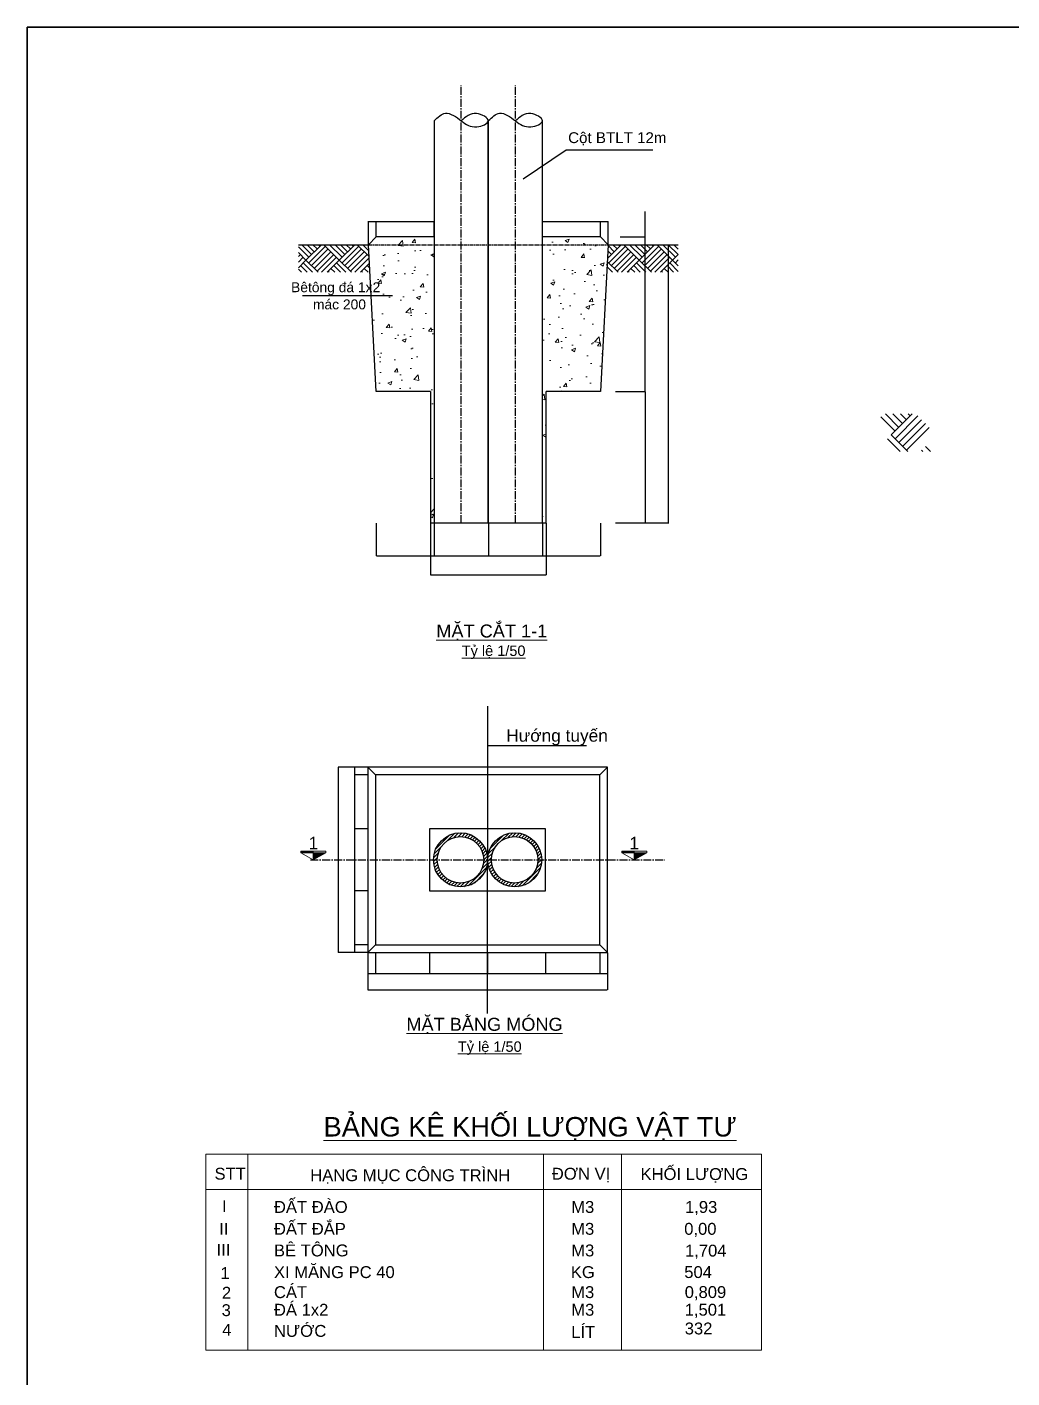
# Model space of a CAD drawing. Header units: millimetres. Extents: x 330554 to 656471, y 11007 to 130943.
# Drawn here: x 508158 to 513748, y 96318 to 103987 of the extents above; entities that cross this region are included whole.
import ezdxf
from ezdxf.enums import TextEntityAlignment as Align

# ---------------------------------------------------------------- set-up
doc = ezdxf.new("R2010")
doc.units = ezdxf.units.MM
doc.header["$LTSCALE"] = 6
doc.linetypes.add('CENTER2', pattern=[1.125, 0.75, -0.125, 0.125, -0.125])
for name, color, linetype, lineweight in [('Hatch', 250, 'Continuous', 13), ('Khung', 7, 'Continuous', 20), ('netlonkhungten', 32, 'Continuous', 35), ('Text', 7, 'Continuous', 13)]:
    doc.layers.add(name, color=color, linetype=linetype, lineweight=lineweight)
for name, color, linetype in [('Kich thuot', 8, 'Continuous'), ('Tim tru', 30, 'CENTER2'), ('Tru', 111, 'Continuous')]:
    doc.layers.add(name, color=color, linetype=linetype)
doc.styles.add('VN', font='VHELVEN.TTF')
doc.dimstyles.new('TL50', dxfattribs={"dimtxt": 1, "dimasz": 0.8, "dimexe": 1, "dimexo": 1, "dimgap": 0.5, "dimtad": 1, "dimdec": 0, "dimlfac": 50, "dimzin": 0, "dimdsep": 46, "dimtxsty": 'VN', "dimblk2": 'OBLIQUE', "dimcen": 1, "dimclrd": 256, "dimclre": 256, "dimadec": 0, "dimazin": 0, "dimtfac": 1, "dimtdec": 0, "dimtofl": 0, "dimtmove": 0, "dimatfit": 3, "dimfxl": 1, "dimtolj": 1, "dimtzin": 0, "dimarcsym": 0})

# ---------------------------------------------------------------- blocks, each defined once
blk = doc.blocks.new('_Oblique')
at = {"color": 0, "lineweight": -2}
blk.add_line((-0.5, -0.5), (0.5, 0.5), dxfattribs=at)
blk = doc.blocks.new('*D256')
at = {"layer": 'Defpoints', "color": 0, "transparency": 16777216}
for p in [(509925.5, 99785.9), (510091.6, 99785.9), (510091.6, 98732.9)]:
    blk.add_point(p, dxfattribs=at)
at = {"layer": 'Kich thuot', "lineweight": -2, "transparency": 16777216}
for p, q in [((510090.6, 99785.9), (509924.5, 99785.9)), ((509925.5, 98733.7), (509925.5, 99785.1)), ((510090.6, 98732.9), (509924.5, 98732.9))]:
    blk.add_line(p, q, dxfattribs=at)
at = {"layer": 'Kich thuot', "transparency": 16777216}
for points in [[(509925.4, 99785.1), (509925.6, 99785.1), (509925.5, 99785.9)], [(509925.4, 98733.7), (509925.6, 98733.7), (509925.5, 98732.9)]]:
    blk.add_solid(points, dxfattribs=at)
at = {"layer": 'Kich thuot', "color": 0, "transparency": 16777216, "insert": (509924.2, 99259.4), "char_height": 1.5, "attachment_point": 5, "rotation": 90, "style": 'VN'}
blk.add_mtext('\\A1;52650', dxfattribs=at)
blk = doc.blocks.new('*D257')
at = {"layer": 'Defpoints', "color": 0, "transparency": 16777216}
for p in [(510091.6, 98776.7), (510015.5, 98732.9), (510091.6, 98732.9)]:
    blk.add_point(p, dxfattribs=at)
at = {"layer": 'Kich thuot', "lineweight": -2, "transparency": 16777216}
for p, q in [((510090.6, 98776.7), (510014.5, 98776.7)), ((510015.5, 98775.9), (510015.5, 98733.7)), ((510090.6, 98732.9), (510014.5, 98732.9))]:
    blk.add_line(p, q, dxfattribs=at)
at = {"layer": 'Kich thuot', "transparency": 16777216}
for points in [[(510015.4, 98775.9), (510015.7, 98775.9), (510015.5, 98776.7)], [(510015.4, 98733.7), (510015.7, 98733.7), (510015.5, 98732.9)]]:
    blk.add_solid(points, dxfattribs=at)
at = {"layer": 'Kich thuot', "color": 0, "transparency": 16777216, "insert": (510014.3, 98754.8), "char_height": 1.5, "attachment_point": 5, "rotation": 90, "style": 'VN'}
blk.add_mtext('\\A1;2194', dxfattribs=at)
blk = doc.blocks.new('*D258')
at = {"layer": 'Defpoints', "color": 0, "transparency": 16777216}
for p in [(510091.6, 99083.9), (510015.5, 98776.7), (510091.6, 98776.7)]:
    blk.add_point(p, dxfattribs=at)
at = {"layer": 'Kich thuot', "lineweight": -2, "transparency": 16777216}
for p, q in [((510090.6, 99083.9), (510014.5, 99083.9)), ((510015.5, 99083.1), (510015.5, 98777.5)), ((510090.6, 98776.7), (510014.5, 98776.7))]:
    blk.add_line(p, q, dxfattribs=at)
at = {"layer": 'Kich thuot', "transparency": 16777216}
for points in [[(510015.4, 99083.1), (510015.7, 99083.1), (510015.5, 99083.9)], [(510015.4, 98777.5), (510015.7, 98777.5), (510015.5, 98776.7)]]:
    blk.add_solid(points, dxfattribs=at)
at = {"layer": 'Kich thuot', "color": 0, "transparency": 16777216, "insert": (510014.3, 98930.3), "char_height": 1.5, "attachment_point": 5, "rotation": 90, "style": 'VN'}
blk.add_mtext('\\A1;15356', dxfattribs=at)
blk = doc.blocks.new('*D259')
at = {"layer": 'Defpoints', "color": 0, "transparency": 16777216}
for p in [(510091.6, 99742), (510015.5, 99434.9), (510091.6, 99434.9)]:
    blk.add_point(p, dxfattribs=at)
at = {"layer": 'Kich thuot', "lineweight": -2, "transparency": 16777216}
for p, q in [((510090.6, 99742), (510014.5, 99742)), ((510015.5, 99741.2), (510015.5, 99435.7)), ((510090.6, 99434.9), (510014.5, 99434.9))]:
    blk.add_line(p, q, dxfattribs=at)
at = {"layer": 'Kich thuot', "transparency": 16777216}
for points in [[(510015.4, 99741.2), (510015.7, 99741.2), (510015.5, 99742)], [(510015.4, 99435.7), (510015.7, 99435.7), (510015.5, 99434.9)]]:
    blk.add_solid(points, dxfattribs=at)
at = {"layer": 'Kich thuot', "color": 0, "transparency": 16777216, "insert": (510014.3, 99588.4), "char_height": 1.5, "attachment_point": 5, "rotation": 90, "style": 'VN'}
blk.add_mtext('\\A1;15356', dxfattribs=at)
blk = doc.blocks.new('*D260')
at = {"layer": 'Defpoints', "color": 0, "transparency": 16777216}
for p in [(510091.6, 99785.9), (510015.5, 99742), (510091.6, 99742)]:
    blk.add_point(p, dxfattribs=at)
at = {"layer": 'Kich thuot', "lineweight": -2, "transparency": 16777216}
for p, q in [((510090.6, 99785.9), (510014.5, 99785.9)), ((510015.5, 99785.1), (510015.5, 99742.8)), ((510090.6, 99742), (510014.5, 99742))]:
    blk.add_line(p, q, dxfattribs=at)
at = {"layer": 'Kich thuot', "transparency": 16777216}
for points in [[(510015.4, 99785.1), (510015.7, 99785.1), (510015.5, 99785.9)], [(510015.4, 99742.8), (510015.7, 99742.8), (510015.5, 99742)]]:
    blk.add_solid(points, dxfattribs=at)
at = {"layer": 'Kich thuot', "color": 0, "transparency": 16777216, "insert": (510014.3, 99763.9), "char_height": 1.5, "attachment_point": 5, "rotation": 90, "style": 'VN'}
blk.add_mtext('\\A1;2194', dxfattribs=at)
blk = doc.blocks.new('*D261')
at = {"layer": 'Defpoints', "color": 0, "transparency": 16777216}
for p in [(510091.6, 98732.9), (511451.7, 98732.9), (511451.7, 98522.3)]:
    blk.add_point(p, dxfattribs=at)
at = {"layer": 'Kich thuot', "lineweight": -2, "transparency": 16777216}
for p, q in [((510091.6, 98731.9), (510091.6, 98521.3)), ((511451.7, 98731.9), (511451.7, 98521.3)), ((510092.4, 98522.3), (511450.9, 98522.3))]:
    blk.add_line(p, q, dxfattribs=at)
at = {"layer": 'Kich thuot', "transparency": 16777216}
for points in [[(510092.4, 98522.4), (510092.4, 98522.2), (510091.6, 98522.3)], [(511450.9, 98522.4), (511450.9, 98522.2), (511451.7, 98522.3)]]:
    blk.add_solid(points, dxfattribs=at)
at = {"layer": 'Kich thuot', "color": 0, "transparency": 16777216, "insert": (510700.9, 98523.6), "char_height": 1.5, "attachment_point": 5, "style": 'VN'}
blk.add_mtext('\\A1;68006', dxfattribs=at)
blk = doc.blocks.new('*D262')
at = {"layer": 'Defpoints', "color": 0, "transparency": 16777216}
for p in [(511407.9, 98732.9), (511451.7, 98732.9), (511451.7, 98614.2)]:
    blk.add_point(p, dxfattribs=at)
at = {"layer": 'Kich thuot', "lineweight": -2, "transparency": 16777216}
for p, q in [((511407.9, 98731.9), (511407.9, 98613.2)), ((511451.7, 98731.9), (511451.7, 98613.2)), ((511408.7, 98614.2), (511450.9, 98614.2))]:
    blk.add_line(p, q, dxfattribs=at)
at = {"layer": 'Kich thuot', "transparency": 16777216}
for points in [[(511408.7, 98614.4), (511408.7, 98614.1), (511407.9, 98614.2)], [(511450.9, 98614.4), (511450.9, 98614.1), (511451.7, 98614.2)]]:
    blk.add_solid(points, dxfattribs=at)
at = {"layer": 'Kich thuot', "color": 0, "transparency": 16777216, "insert": (511429.8, 98615.5), "char_height": 1.5, "attachment_point": 5, "style": 'VN'}
blk.add_mtext('\\A1;2194', dxfattribs=at)
blk = doc.blocks.new('*D263')
at = {"layer": 'Defpoints', "color": 0, "transparency": 16777216}
for p in [(511100.7, 98732.9), (511407.9, 98732.9), (511407.9, 98614.2)]:
    blk.add_point(p, dxfattribs=at)
at = {"layer": 'Kich thuot', "lineweight": -2, "transparency": 16777216}
for p, q in [((511100.7, 98731.9), (511100.7, 98613.2)), ((511407.9, 98731.9), (511407.9, 98613.2)), ((511101.5, 98614.2), (511407.1, 98614.2))]:
    blk.add_line(p, q, dxfattribs=at)
at = {"layer": 'Kich thuot', "transparency": 16777216}
for points in [[(511101.5, 98614.4), (511101.5, 98614.1), (511100.7, 98614.2)], [(511407.1, 98614.4), (511407.1, 98614.1), (511407.9, 98614.2)]]:
    blk.add_solid(points, dxfattribs=at)
at = {"layer": 'Kich thuot', "color": 0, "transparency": 16777216, "insert": (511254.3, 98615.5), "char_height": 1.5, "attachment_point": 5, "style": 'VN'}
blk.add_mtext('\\A1;15356', dxfattribs=at)
blk = doc.blocks.new('*D264')
at = {"layer": 'Defpoints', "color": 0, "transparency": 16777216}
for p in [(510771.7, 98732.9), (511100.7, 98732.9), (511100.7, 98614.2)]:
    blk.add_point(p, dxfattribs=at)
at = {"layer": 'Kich thuot', "lineweight": -2, "transparency": 16777216}
for p, q in [((510771.7, 98731.9), (510771.7, 98613.2)), ((511100.7, 98731.9), (511100.7, 98613.2)), ((510772.5, 98614.2), (511099.9, 98614.2))]:
    blk.add_line(p, q, dxfattribs=at)
at = {"layer": 'Kich thuot', "transparency": 16777216}
for points in [[(510772.5, 98614.4), (510772.5, 98614.1), (510771.7, 98614.2)], [(511099.9, 98614.4), (511099.9, 98614.1), (511100.7, 98614.2)]]:
    blk.add_solid(points, dxfattribs=at)
at = {"layer": 'Kich thuot', "color": 0, "transparency": 16777216, "insert": (510936.2, 98615.5), "char_height": 1.5, "attachment_point": 5, "style": 'VN'}
blk.add_mtext('\\A1;16453', dxfattribs=at)
blk = doc.blocks.new('*D265')
at = {"layer": 'Defpoints', "color": 0, "transparency": 16777216}
for p in [(510135.5, 98732.9), (510442.6, 98732.9), (510442.6, 98614.2)]:
    blk.add_point(p, dxfattribs=at)
at = {"layer": 'Kich thuot', "lineweight": -2, "transparency": 16777216}
for p, q in [((510135.5, 98731.9), (510135.5, 98613.2)), ((510442.6, 98731.9), (510442.6, 98613.2)), ((510136.3, 98614.2), (510441.8, 98614.2))]:
    blk.add_line(p, q, dxfattribs=at)
at = {"layer": 'Kich thuot', "transparency": 16777216}
for points in [[(510136.3, 98614.4), (510136.3, 98614.1), (510135.5, 98614.2)], [(510441.8, 98614.4), (510441.8, 98614.1), (510442.6, 98614.2)]]:
    blk.add_solid(points, dxfattribs=at)
at = {"layer": 'Kich thuot', "color": 0, "transparency": 16777216, "insert": (510289, 98615.5), "char_height": 1.5, "attachment_point": 5, "style": 'VN'}
blk.add_mtext('\\A1;15356', dxfattribs=at)
blk = doc.blocks.new('*D266')
at = {"layer": 'Defpoints', "color": 0, "transparency": 16777216}
for p in [(510091.6, 98732.9), (510135.5, 98732.9), (510135.5, 98614.2)]:
    blk.add_point(p, dxfattribs=at)
at = {"layer": 'Kich thuot', "lineweight": -2, "transparency": 16777216}
for p, q in [((510091.6, 98731.9), (510091.6, 98613.2)), ((510135.5, 98731.9), (510135.5, 98613.2)), ((510092.4, 98614.2), (510134.7, 98614.2))]:
    blk.add_line(p, q, dxfattribs=at)
at = {"layer": 'Kich thuot', "transparency": 16777216}
for points in [[(510092.4, 98614.4), (510092.4, 98614.1), (510091.6, 98614.2)], [(510134.7, 98614.4), (510134.7, 98614.1), (510135.5, 98614.2)]]:
    blk.add_solid(points, dxfattribs=at)
at = {"layer": 'Kich thuot', "color": 0, "transparency": 16777216, "insert": (510113.5, 98615.5), "char_height": 1.5, "attachment_point": 5, "style": 'VN'}
blk.add_mtext('\\A1;2194', dxfattribs=at)
blk = doc.blocks.new('*D267')
at = {"layer": 'Defpoints', "color": 0, "transparency": 16777216}
for p in [(511456, 102882.6), (511412.2, 102794.8), (511456, 102751)]:
    blk.add_point(p, dxfattribs=at)
at = {"layer": 'Kich thuot', "lineweight": -2, "transparency": 16777216}
for p, q in [((511412.2, 102795.8), (511412.2, 102883.6)), ((511413, 102882.6), (511455.2, 102882.6)), ((511456, 102752), (511456, 102883.6))]:
    blk.add_line(p, q, dxfattribs=at)
at = {"layer": 'Kich thuot', "transparency": 16777216}
for points in [[(511413, 102882.7), (511413, 102882.4), (511412.2, 102882.6)], [(511455.2, 102882.7), (511455.2, 102882.4), (511456, 102882.6)]]:
    blk.add_solid(points, dxfattribs=at)
at = {"layer": 'Kich thuot', "color": 0, "transparency": 16777216, "insert": (511434.1, 102883.8), "char_height": 1.5, "attachment_point": 5, "style": 'VN'}
blk.add_mtext('\\A1;2194', dxfattribs=at)
blk = doc.blocks.new('*D268')
at = {"layer": 'Defpoints', "color": 0, "transparency": 16777216}
for p in [(511412.2, 102882.5), (511083.1, 102794.8), (511412.2, 102794.8)]:
    blk.add_point(p, dxfattribs=at)
at = {"layer": 'Kich thuot', "lineweight": -2, "transparency": 16777216}
for p, q in [((511083.1, 102795.8), (511083.1, 102883.5)), ((511083.9, 102882.5), (511411.4, 102882.5)), ((511412.2, 102795.8), (511412.2, 102883.5))]:
    blk.add_line(p, q, dxfattribs=at)
at = {"layer": 'Kich thuot', "transparency": 16777216}
for points in [[(511083.9, 102882.7), (511083.9, 102882.4), (511083.1, 102882.5)], [(511411.4, 102882.7), (511411.4, 102882.4), (511412.2, 102882.5)]]:
    blk.add_solid(points, dxfattribs=at)
at = {"layer": 'Kich thuot', "color": 0, "transparency": 16777216, "insert": (511247.6, 102883.8), "char_height": 1.5, "attachment_point": 5, "style": 'VN'}
blk.add_mtext('\\A1;16453', dxfattribs=at)
blk = doc.blocks.new('*D269')
at = {"layer": 'Defpoints', "color": 0, "transparency": 16777216}
for p in [(510468.8, 102883), (510139.8, 102794.8), (510468.8, 102794.8)]:
    blk.add_point(p, dxfattribs=at)
at = {"layer": 'Kich thuot', "lineweight": -2, "transparency": 16777216}
for p, q in [((510139.8, 102795.8), (510139.8, 102884)), ((510140.6, 102883), (510468, 102883)), ((510468.8, 102795.8), (510468.8, 102884))]:
    blk.add_line(p, q, dxfattribs=at)
at = {"layer": 'Kich thuot', "transparency": 16777216}
for points in [[(510140.6, 102883.1), (510140.6, 102882.9), (510139.8, 102883)], [(510468, 102883.1), (510468, 102882.9), (510468.8, 102883)]]:
    blk.add_solid(points, dxfattribs=at)
at = {"layer": 'Kich thuot', "color": 0, "transparency": 16777216, "insert": (510304.3, 102884.3), "char_height": 1.5, "attachment_point": 5, "style": 'VN'}
blk.add_mtext('\\A1;16453', dxfattribs=at)
blk = doc.blocks.new('*D270')
at = {"layer": 'Defpoints', "color": 0, "transparency": 16777216}
for p in [(510139.8, 102883), (510139.8, 102794.8), (510095.9, 102751)]:
    blk.add_point(p, dxfattribs=at)
at = {"layer": 'Kich thuot', "lineweight": -2, "transparency": 16777216}
for p, q in [((510095.9, 102752), (510095.9, 102884)), ((510096.7, 102883), (510139, 102883)), ((510139.8, 102795.8), (510139.8, 102884))]:
    blk.add_line(p, q, dxfattribs=at)
at = {"layer": 'Kich thuot', "transparency": 16777216}
for points in [[(510096.7, 102883.1), (510096.7, 102882.9), (510095.9, 102883)], [(510139, 102883.1), (510139, 102882.9), (510139.8, 102883)]]:
    blk.add_solid(points, dxfattribs=at)
at = {"layer": 'Kich thuot', "color": 0, "transparency": 16777216, "insert": (510117.8, 102884.3), "char_height": 1.5, "attachment_point": 5, "style": 'VN'}
blk.add_mtext('\\A1;2194', dxfattribs=at)
blk = doc.blocks.new('*D271')
at = {"layer": 'Defpoints', "color": 0, "transparency": 16777216}
for p in [(510446.9, 101171.5), (511105, 101171.5), (511105, 100878)]:
    blk.add_point(p, dxfattribs=at)
at = {"layer": 'Kich thuot', "lineweight": -2, "transparency": 16777216}
for p, q in [((510446.9, 101170.5), (510446.9, 100877)), ((511105, 101170.5), (511105, 100877)), ((510447.7, 100878), (511104.2, 100878))]:
    blk.add_line(p, q, dxfattribs=at)
at = {"layer": 'Kich thuot', "transparency": 16777216}
for points in [[(510447.7, 100878.1), (510447.7, 100877.9), (510446.9, 100878)], [(511104.2, 100878.1), (511104.2, 100877.9), (511105, 100878)]]:
    blk.add_solid(points, dxfattribs=at)
at = {"layer": 'Kich thuot', "color": 0, "transparency": 16777216, "insert": (510776, 100879.3), "char_height": 1.5, "attachment_point": 5, "style": 'VN'}
blk.add_mtext('\\A1;32906', dxfattribs=at)
blk = doc.blocks.new('*D272')
at = {"layer": 'Defpoints', "color": 0, "transparency": 16777216}
for p in [(511497.6, 102751), (511799.4, 102751), (511496.3, 101171.5)]:
    blk.add_point(p, dxfattribs=at)
at = {"layer": 'Kich thuot', "lineweight": -2, "transparency": 16777216}
for p, q in [((511498.6, 102751), (511800.4, 102751)), ((511799.4, 101172.3), (511799.4, 102750.2)), ((511497.3, 101171.5), (511800.4, 101171.5))]:
    blk.add_line(p, q, dxfattribs=at)
at = {"layer": 'Kich thuot', "transparency": 16777216}
for points in [[(511799.3, 102750.2), (511799.5, 102750.2), (511799.4, 102751)], [(511799.3, 101172.3), (511799.5, 101172.3), (511799.4, 101171.5)]]:
    blk.add_solid(points, dxfattribs=at)
at = {"layer": 'Kich thuot', "color": 0, "transparency": 16777216, "insert": (511798.1, 101961.2), "char_height": 1.5, "attachment_point": 5, "rotation": 90, "style": 'VN'}
blk.add_mtext('\\A1;78975', dxfattribs=at)
blk = doc.blocks.new('*D273')
at = {"layer": 'Defpoints', "color": 0, "transparency": 16777216}
for p in [(511496.3, 101917.3), (511496.3, 101171.5), (511666.4, 101171.5)]:
    blk.add_point(p, dxfattribs=at)
at = {"layer": 'Kich thuot', "lineweight": -2, "transparency": 16777216}
for p, q in [((511497.3, 101917.3), (511667.4, 101917.3)), ((511666.4, 101916.5), (511666.4, 101172.3)), ((511497.3, 101171.5), (511667.4, 101171.5))]:
    blk.add_line(p, q, dxfattribs=at)
at = {"layer": 'Kich thuot', "transparency": 16777216}
for points in [[(511666.3, 101916.5), (511666.6, 101916.5), (511666.4, 101917.3)], [(511666.3, 101172.3), (511666.6, 101172.3), (511666.4, 101171.5)]]:
    blk.add_solid(points, dxfattribs=at)
at = {"layer": 'Kich thuot', "color": 0, "transparency": 16777216, "insert": (511665.2, 101544.4), "char_height": 1.5, "attachment_point": 5, "rotation": 90, "style": 'VN'}
blk.add_mtext('\\A1;37294', dxfattribs=at)
blk = doc.blocks.new('*D274')
at = {"layer": 'Defpoints', "color": 0, "transparency": 16777216}
for p in [(511105, 101171.5), (511412.2, 101172.2), (511412.2, 100985)]:
    blk.add_point(p, dxfattribs=at)
at = {"layer": 'Kich thuot', "lineweight": -2, "transparency": 16777216}
for p, q in [((511105, 101170.5), (511105, 100984)), ((511412.2, 101171.2), (511412.2, 100984)), ((511105.8, 100985), (511411.4, 100985))]:
    blk.add_line(p, q, dxfattribs=at)
at = {"layer": 'Kich thuot', "transparency": 16777216}
for points in [[(511105.8, 100985.1), (511105.8, 100984.8), (511105, 100985)], [(511411.4, 100985.1), (511411.4, 100984.8), (511412.2, 100985)]]:
    blk.add_solid(points, dxfattribs=at)
at = {"layer": 'Kich thuot', "color": 0, "transparency": 16777216, "insert": (511258.6, 100986.2), "char_height": 1.5, "attachment_point": 5, "style": 'VN'}
blk.add_mtext('\\A1;15356', dxfattribs=at)
blk = doc.blocks.new('*D275')
at = {"layer": 'Defpoints', "color": 0, "transparency": 16777216}
for p in [(510139.8, 101171.6), (510446.9, 101171.5), (510446.9, 100985)]:
    blk.add_point(p, dxfattribs=at)
at = {"layer": 'Kich thuot', "lineweight": -2, "transparency": 16777216}
for p, q in [((510139.8, 101170.6), (510139.8, 100984)), ((510446.9, 101170.5), (510446.9, 100984)), ((510140.6, 100985), (510446.1, 100985))]:
    blk.add_line(p, q, dxfattribs=at)
at = {"layer": 'Kich thuot', "transparency": 16777216}
for points in [[(510140.6, 100985.1), (510140.6, 100984.8), (510139.8, 100985)], [(510446.1, 100985.1), (510446.1, 100984.8), (510446.9, 100985)]]:
    blk.add_solid(points, dxfattribs=at)
at = {"layer": 'Kich thuot', "color": 0, "transparency": 16777216, "insert": (510293.3, 100986.2), "char_height": 1.5, "attachment_point": 5, "style": 'VN'}
blk.add_mtext('\\A1;15356', dxfattribs=at)
blk = doc.blocks.new('*D276')
at = {"layer": 'Defpoints', "color": 0, "transparency": 16777216}
for p in [(511083.1, 101171.5), (511105, 101171.5), (511105, 100985)]:
    blk.add_point(p, dxfattribs=at)
at = {"layer": 'Kich thuot', "lineweight": -2, "transparency": 16777216}
for p, q in [((511083.1, 101170.5), (511083.1, 100984)), ((511105, 101170.5), (511105, 100984)), ((511083.9, 100985), (511104.2, 100985))]:
    blk.add_line(p, q, dxfattribs=at)
at = {"layer": 'Kich thuot', "transparency": 16777216}
for points in [[(511083.9, 100985.1), (511083.9, 100984.8), (511083.1, 100985)], [(511104.2, 100985.1), (511104.2, 100984.8), (511105, 100985)]]:
    blk.add_solid(points, dxfattribs=at)
at = {"layer": 'Kich thuot', "color": 0, "transparency": 16777216, "insert": (511094.1, 100986.2), "char_height": 1.5, "attachment_point": 5, "style": 'VN'}
blk.add_mtext('\\A1;1097', dxfattribs=at)
blk = doc.blocks.new('*D277')
at = {"layer": 'Defpoints', "color": 0, "transparency": 16777216}
for p in [(510468.8, 101171.5), (510776, 101171.5), (510776, 100985)]:
    blk.add_point(p, dxfattribs=at)
at = {"layer": 'Kich thuot', "lineweight": -2, "transparency": 16777216}
for p, q in [((510468.8, 101170.5), (510468.8, 100984)), ((510776, 101170.5), (510776, 100984)), ((510469.6, 100985), (510775.2, 100985))]:
    blk.add_line(p, q, dxfattribs=at)
at = {"layer": 'Kich thuot', "transparency": 16777216}
for points in [[(510469.6, 100985.1), (510469.6, 100984.8), (510468.8, 100985)], [(510775.2, 100985.1), (510775.2, 100984.8), (510776, 100985)]]:
    blk.add_solid(points, dxfattribs=at)
at = {"layer": 'Kich thuot', "color": 0, "transparency": 16777216, "insert": (510622.4, 100986.2), "char_height": 1.5, "attachment_point": 5, "style": 'VN'}
blk.add_mtext('\\A1;15356', dxfattribs=at)
blk = doc.blocks.new('*D278')
at = {"layer": 'Defpoints', "color": 0, "transparency": 16777216}
for p in [(510446.9, 101171.5), (510468.8, 101171.5), (510468.8, 100985)]:
    blk.add_point(p, dxfattribs=at)
at = {"layer": 'Kich thuot', "lineweight": -2, "transparency": 16777216}
for p, q in [((510446.9, 101170.5), (510446.9, 100984)), ((510468.8, 101170.5), (510468.8, 100984)), ((510447.7, 100985), (510468, 100985))]:
    blk.add_line(p, q, dxfattribs=at)
at = {"layer": 'Kich thuot', "transparency": 16777216}
for points in [[(510447.7, 100985.1), (510447.7, 100984.8), (510446.9, 100985)], [(510468, 100985.1), (510468, 100984.8), (510468.8, 100985)]]:
    blk.add_solid(points, dxfattribs=at)
at = {"layer": 'Kich thuot', "color": 0, "transparency": 16777216, "insert": (510457.9, 100986.2), "char_height": 1.5, "attachment_point": 5, "style": 'VN'}
blk.add_mtext('\\A1;1097', dxfattribs=at)
blk = doc.blocks.new('*D251')
at = {"layer": 'Defpoints', "color": 0, "transparency": 16777216}
for p in [(511523.8, 102794.8), (511666.4, 102794.8), (511524.4, 102751)]:
    blk.add_point(p, dxfattribs=at)
at = {"layer": 'Kich thuot', "lineweight": -2, "transparency": 16777216}
for p, q in [((511666.4, 102794.8), (511666.4, 102939.6)), ((511524.8, 102794.8), (511667.4, 102794.8)), ((511666.4, 102751.8), (511666.4, 102794)), ((511525.4, 102751), (511667.4, 102751))]:
    blk.add_line(p, q, dxfattribs=at)
at = {"layer": 'Kich thuot', "transparency": 16777216}
for points in [[(511666.3, 102794), (511666.6, 102794), (511666.4, 102794.8)], [(511666.3, 102751.8), (511666.6, 102751.8), (511666.4, 102751)]]:
    blk.add_solid(points, dxfattribs=at)
at = {"layer": 'Kich thuot', "color": 0, "transparency": 16777216, "insert": (511665.2, 102936.7), "char_height": 1.5, "attachment_point": 5, "rotation": 90, "style": 'VN'}
blk.add_mtext('\\A1;2194', dxfattribs=at)
blk = doc.blocks.new('*D252')
at = {"layer": 'Defpoints', "color": 0, "transparency": 16777216}
for p in [(511523.4, 102751), (511666.4, 102751), (511496.3, 101917.3)]:
    blk.add_point(p, dxfattribs=at)
at = {"layer": 'Kich thuot', "lineweight": -2, "transparency": 16777216}
for p, q in [((511524.4, 102751), (511667.4, 102751)), ((511666.4, 101918.1), (511666.4, 102750.2)), ((511497.3, 101917.3), (511667.4, 101917.3))]:
    blk.add_line(p, q, dxfattribs=at)
at = {"layer": 'Kich thuot', "transparency": 16777216}
for points in [[(511666.3, 102750.2), (511666.6, 102750.2), (511666.4, 102751)], [(511666.3, 101918.1), (511666.6, 101918.1), (511666.4, 101917.3)]]:
    blk.add_solid(points, dxfattribs=at)
at = {"layer": 'Kich thuot', "color": 0, "transparency": 16777216, "insert": (511665.2, 102334.1), "char_height": 1.5, "attachment_point": 5, "rotation": 90, "style": 'VN'}
blk.add_mtext('\\A1;41681', dxfattribs=at)
blk = doc.blocks.new('*D253')
at = {"layer": 'Defpoints', "color": 0, "transparency": 16777216}
for p in [(510776, 101171.5), (511083.1, 101171.5), (511083.1, 100985)]:
    blk.add_point(p, dxfattribs=at)
at = {"layer": 'Kich thuot', "lineweight": -2, "transparency": 16777216}
for p, q in [((510776, 101170.5), (510776, 100984)), ((511083.1, 101170.5), (511083.1, 100984)), ((510776.8, 100985), (511082.3, 100985))]:
    blk.add_line(p, q, dxfattribs=at)
at = {"layer": 'Kich thuot', "transparency": 16777216}
for points in [[(510776.8, 100985.1), (510776.8, 100984.8), (510776, 100985)], [(511082.3, 100985.1), (511082.3, 100984.8), (511083.1, 100985)]]:
    blk.add_solid(points, dxfattribs=at)
at = {"layer": 'Kich thuot', "color": 0, "transparency": 16777216, "insert": (510929.5, 100986.2), "char_height": 1.5, "attachment_point": 5, "style": 'VN'}
blk.add_mtext('\\A1;15356', dxfattribs=at)
blk = doc.blocks.new('*D254')
at = {"layer": 'Defpoints', "color": 0, "transparency": 16777216}
for p in [(510442.6, 98732.9), (510771.7, 98732.9), (510771.7, 98614.2)]:
    blk.add_point(p, dxfattribs=at)
at = {"layer": 'Kich thuot', "lineweight": -2, "transparency": 16777216}
for p, q in [((510442.6, 98731.9), (510442.6, 98613.2)), ((510771.7, 98731.9), (510771.7, 98613.2)), ((510443.4, 98614.2), (510770.9, 98614.2))]:
    blk.add_line(p, q, dxfattribs=at)
at = {"layer": 'Kich thuot', "transparency": 16777216}
for points in [[(510443.4, 98614.4), (510443.4, 98614.1), (510442.6, 98614.2)], [(510770.9, 98614.4), (510770.9, 98614.1), (510771.7, 98614.2)]]:
    blk.add_solid(points, dxfattribs=at)
at = {"layer": 'Kich thuot', "color": 0, "transparency": 16777216, "insert": (510607.1, 98615.5), "char_height": 1.5, "attachment_point": 5, "style": 'VN'}
blk.add_mtext('\\A1;16453', dxfattribs=at)
blk = doc.blocks.new('*D255')
at = {"layer": 'Defpoints', "color": 0, "transparency": 16777216}
for p in [(510091.6, 99434.9), (510015.5, 99083.9), (510091.6, 99083.9)]:
    blk.add_point(p, dxfattribs=at)
at = {"layer": 'Kich thuot', "lineweight": -2, "transparency": 16777216}
for p, q in [((510090.6, 99434.9), (510014.5, 99434.9)), ((510015.5, 99434.1), (510015.5, 99084.7)), ((510090.6, 99083.9), (510014.5, 99083.9))]:
    blk.add_line(p, q, dxfattribs=at)
at = {"layer": 'Kich thuot', "transparency": 16777216}
for points in [[(510015.4, 99434.1), (510015.7, 99434.1), (510015.5, 99434.9)], [(510015.4, 99084.7), (510015.7, 99084.7), (510015.5, 99083.9)]]:
    blk.add_solid(points, dxfattribs=at)
at = {"layer": 'Kich thuot', "color": 0, "transparency": 16777216, "insert": (510014.3, 99259.4), "char_height": 1.5, "attachment_point": 5, "rotation": 90, "style": 'VN'}
blk.add_mtext('\\A1;17550', dxfattribs=at)

msp = doc.modelspace()

# ---------------------------------------------------------------- hatches: boundary and pattern name
at = {"layer": 'Hatch'}
h = msp.add_hatch(dxfattribs=at)
h.set_pattern_fill('AR-CONC', color=256, scale=1.31625, style=0)
h.set_pattern_definition([(50, (482696.3, 101717.95), (239.8006, -20.9798), [25.0746, -275.8202]), (355, (482696.3, 101717.95), (-46.3884, 251.4783), [20.0597, -220.6562]), (100.451, (482716.28, 101716.2), (193.413, 230.4973), [21.31, -234.411]), (46.1842, (482696.3, 101784.82), (356.8078, -55.3382), [37.612, -413.7303]), (96.6356, (482726.03, 101780.2), (312.4833, 325.674), [31.965, -351.6164]), (351.184, (482696.3, 101784.8), (312.484, 325.6733), [30.0895, -330.984]), (21, (482729.73, 101768.1), (199.5631, -134.607), [25.0746, -275.8202]), (326, (482729.73, 101768.1), (81.347, 242.4374), [20.0596, -220.6561]), (71.4514, (482746.36, 101756.88), (280.9095, 107.831), [21.31, -234.411]), (37.5, (482696.3, 101717.95), (4.06537, 111.29557), [0, -217.9815, 0, -223.9994, 0, -221.492]), (7.5, (482696.3, 101717.95), (87.9514, 131.8627), [0, -127.7131, 0, -212.9666, 0, -84.4177]), (327.5, (482621.74, 101717.95), (178.47112, -7.54046), [0, -83.5819, 0, -260.77545, 0, -346.02896]), (317.5, (482588.31, 101717.95), (194.975, 33.4676), [0, -108.6564, 0, -173.1816, 0, -245.7307])])
h.paths.add_polyline_path([(511083.096, 101171.461), (511105.034, 101171.461), (511105.034, 101917.336), (511412.159, 101917.336), (511456.034, 102750.961), (511083.096, 102750.961)])
h.paths.add_polyline_path([(511258.79, 102735.488, -1), (511275.516, 102735.488, -1)], flags=16)
h.paths.add_polyline_path([(511171.04, 102735.488, -1), (511187.766, 102735.488, -1)], flags=16)
h.paths.add_polyline_path([(511346.54, 102735.488, -1), (511363.266, 102735.488, -1)], flags=16)
h.paths.add_polyline_path([(511083.29, 102735.488, -1), (511100.016, 102735.488, -1)], flags=16)
h.paths.add_polyline_path([(511434.29, 102735.488, -1), (511451.016, 102735.488, -1)], flags=16)
h.paths.add_polyline_path([(511209.534, 101932.519, -1), (511192.808, 101932.519, -1)], flags=16)
h.paths.add_polyline_path([(511297.284, 101932.519, -1), (511280.558, 101932.519, -1)], flags=16)
h.paths.add_polyline_path([(511121.784, 101932.519, -1), (511105.058, 101932.519, -1)], flags=16)
h.paths.add_polyline_path([(511385.034, 101932.519, -1), (511368.308, 101932.519, -1)], flags=16)
h.paths.add_polyline_path([(510139.784, 101917.336), (510446.909, 101917.336), (510446.909, 101171.461), (510468.846, 101171.461), (510468.846, 102750.961), (510095.909, 102750.961)])
h.paths.add_polyline_path([(510271.384, 101932.519, -1), (510254.658, 101932.519, -1)], flags=16)
h.paths.add_polyline_path([(510359.134, 101932.519, -1), (510342.408, 101932.519, -1)], flags=16)
h.paths.add_polyline_path([(510183.634, 101932.519, -1), (510166.908, 101932.519, -1)], flags=16)
h.paths.add_polyline_path([(510276.427, 102735.488, -1), (510293.153, 102735.488, -1)], flags=16)
h.paths.add_polyline_path([(510446.884, 101932.519, -1), (510430.158, 101932.519, -1)], flags=16)
h.paths.add_polyline_path([(510364.177, 102735.488, -1), (510380.903, 102735.488, -1)], flags=16)
h.paths.add_polyline_path([(510188.677, 102735.488, -1), (510205.403, 102735.488, -1)], flags=16)
h.paths.add_polyline_path([(510451.927, 102735.488, -1), (510468.653, 102735.488, -1)], flags=16)
h.paths.add_polyline_path([(510100.927, 102735.488, -1), (510117.653, 102735.488, -1)], flags=16)
h.paths.add_polyline_path([(510468.846, 102750.961), (510468.846, 102794.836), (510139.784, 102794.836), (510095.909, 102750.961)])
h.paths.add_polyline_path([(511456.034, 102750.961), (511412.159, 102794.836), (511083.096, 102794.836), (511083.096, 102750.961)])
h = msp.add_hatch(dxfattribs=at)
h.set_pattern_fill('AR-PARQ1', color=256, scale=0.43875, angle=45, style=0)
h.set_pattern_definition([(135, (482696.3, 101717.95), (-189.1242, 2e-14), [133.731, -133.731]), (135, (482712.06, 101733.71), (-189.1242, 2e-14), [133.731, -133.731]), (135, (482727.82, 101749.47), (-189.1242, 2e-14), [133.731, -133.731]), (135, (482743.58, 101765.23), (-189.1242, 2e-14), [133.731, -133.731]), (135, (482759.34, 101781), (-189.1242, 2e-14), [133.731, -133.731]), (135, (482775.1, 101796.75), (-189.1242, 2e-14), [133.731, -133.731]), (135, (482790.86, 101812.51), (-189.1242, 2e-14), [133.731, -133.731]), (45, (482601.74, 101812.51), (189.1242, -2e-14), [133.731, -133.731]), (45, (482585.97, 101828.28), (189.1242, -2e-14), [133.731, -133.731]), (45, (482570.21, 101844.04), (189.1242, -2e-14), [133.731, -133.731]), (45, (482554.45, 101859.8), (189.1242, -2e-14), [133.731, -133.731]), (45, (482538.7, 101875.56), (189.1242, -2e-14), [133.731, -133.731]), (45, (482522.93, 101891.32), (189.1242, -2e-14), [133.731, -133.731]), (45, (482507.17, 101907.08), (189.1242, -2e-14), [133.731, -133.731])])
h.paths.add_polyline_path([(510104.123, 102594.892), (510095.909, 102750.961), (509697.738, 102750.961), (509697.738, 102594.892)])
h.paths.add_polyline_path([(511854.204, 102594.892), (511854.204, 102750.961), (511456.034, 102750.961), (511447.82, 102594.892)])
h = msp.add_hatch(dxfattribs=at)
h.set_pattern_fill('ANSI31', color=256, scale=4.3875, style=0)
h.set_pattern_definition([(45, (488176.329, 92525.03), (-9.8502184, 9.8502184), [])])
h.paths.add_polyline_path([(510771.668, 99259.353, 1), (510464.543, 99259.353, 1)])
h.paths.add_polyline_path([(510486.481, 99259.353, -1), (510749.731, 99259.353, -1)], flags=16)
h = msp.add_hatch(dxfattribs=at)
h.set_pattern_fill('ANSI31', color=256, scale=4.3875, style=0)
h.set_pattern_definition([(45, (488483.454, 92525.03), (-9.8502184, 9.8502184), [])])
h.paths.add_polyline_path([(511078.793, 99259.353, 1), (510771.668, 99259.353, 1)])
h.paths.add_polyline_path([(510793.606, 99259.353, -1), (511056.856, 99259.353, -1)], flags=16)
for points in [[(509782.717, 99298.931), (509782.717, 99308.123), (509711.654, 99308.123), (509711.654, 99298.931)], [(511603.807, 99298.931), (511603.807, 99308.123), (511532.744, 99308.123), (511532.744, 99298.931)], [(509853.78, 99298.931), (509782.717, 99298.931), (509782.717, 99259.353)], [(511674.87, 99298.931), (511603.807, 99298.931), (511603.807, 99259.353)]]:
    msp.add_hatch(color=256, dxfattribs=at).paths.add_polyline_path(points)

# ---------------------------------------------------------------- linework, layer by layer
for p, q in [((509697.738, 102750.961), (510095.909, 102750.961)), ((511456.034, 102750.961), (511854.204, 102750.961)), ((510135.481, 99741.978), (510091.606, 99785.853)), ((511407.856, 99741.978), (511451.731, 99785.853)), ((510091.606, 98732.853), (510135.481, 98776.728)), ((511451.731, 98732.853), (511407.856, 98776.728))]:
    msp.add_line(p, q)
for points in [[(510468.846, 102794.836), (510139.784, 102794.836), (510095.909, 102750.961)], [(511456.034, 102750.961), (511412.159, 102794.836), (511083.096, 102794.836)], [(510446.909, 101917.336), (510139.784, 101917.336), (510095.909, 102750.961)], [(511456.034, 102750.961), (511412.159, 101917.336), (511105.034, 101917.336)], [(510446.909, 101917.336), (510446.909, 101171.461), (511105.034, 101171.461), (511105.034, 101917.336)]]:
    msp.add_lwpolyline(points)
for points in [[(510091.606, 98732.853), (511451.731, 98732.853), (511451.731, 99785.853), (510091.606, 99785.853)], [(510135.481, 98776.728), (511407.856, 98776.728), (511407.856, 99741.978), (510135.481, 99741.978)]]:
    msp.add_lwpolyline(points, close=True)
at = {"ltscale": 0.2}
msp.add_lwpolyline([(510442.606, 99083.853), (511100.731, 99083.853), (511100.731, 99434.853), (510442.606, 99434.853)], close=True, dxfattribs=at)
at = {"layer": 'Hatch'}
for p, q in [((513084.084, 101692.662), (513003.292, 101773.453)), ((513105.636, 101714.214), (513029.238, 101790.612)), ((513062.531, 101671.109), (513182.034, 101790.612)), ((513127.189, 101735.767), (513072.343, 101790.612)), ((513084.084, 101649.556), (513213.399, 101778.872)), ((513148.741, 101757.319), (513115.449, 101790.612)), ((513170.294, 101778.872), (513158.554, 101790.612)), ((513105.636, 101628.004), (513234.952, 101757.319)), ((513127.189, 101606.451), (513256.504, 101735.767)), ((513148.741, 101584.899), (513278.057, 101714.214)), ((513113.35, 101577.185), (513040.978, 101649.556)), ((513156.455, 101577.185), (513062.531, 101671.109)), ((513242.666, 101577.185), (513234.952, 101584.899)), ((513285.771, 101577.185), (513256.504, 101606.451))]:
    msp.add_line(p, q, dxfattribs=at)
at = {"layer": 'Khung'}
for p, q in [((509172.697, 96475.792), (509172.697, 97588.661)), ((509172.697, 97588.661), (512325.685, 97588.661)), ((509410.27, 97588.661), (509410.27, 96475.792)), ((511088.814, 97588.661), (511088.814, 96475.792)), ((511531.526, 97588.661), (511531.526, 96475.792)), ((512325.685, 97588.661), (512325.685, 96475.792)), ((509172.697, 97388.462), (512325.685, 97388.462)), ((512325.685, 96475.792), (509172.697, 96475.792))]:
    msp.add_line(p, q, dxfattribs=at)
at = {"layer": 'netlonkhungten'}
msp.add_lwpolyline([(508157.931, 103986.677), (528770.463, 103986.677), (528770.463, 89055.161), (508157.931, 89055.161)], close=True, dxfattribs=at)
at = {"layer": 'Text'}
for p, q in [((509782.717, 99259.353), (509782.717, 99308.123)), ((511603.807, 99259.353), (511603.807, 99308.123))]:
    msp.add_line(p, q, dxfattribs=at)
for points in [[(509711.654, 99298.931), (509853.78, 99298.931), (509853.78, 99308.123), (509711.654, 99308.123)], [(511532.744, 99298.931), (511674.87, 99298.931), (511674.87, 99308.123), (511532.744, 99308.123)], [(509711.654, 99298.931), (509853.78, 99298.931), (509782.717, 99259.353), (509782.717, 99259.353)], [(511532.744, 99298.931), (511674.87, 99298.931), (511603.807, 99259.353), (511603.807, 99259.353)]]:
    msp.add_lwpolyline(points, close=True, dxfattribs=at)
at = {"layer": 'Tim tru', "ltscale": 10}
for p, q in [((510622.409, 101171.461), (510622.409, 103656.661)), ((510929.534, 101171.461), (510929.534, 103656.661)), ((509766.05, 99259.353), (511777.287, 99259.353))]:
    msp.add_line(p, q, dxfattribs=at)
at = {"layer": 'Tim tru', "ltscale": 5}
msp.add_line((510095.909, 102750.961), (511456.034, 102750.961), dxfattribs=at)
at = {"layer": 'Tru'}
for points in [[(510468.846, 103453.946), (510468.846, 101171.461), (510775.971, 101171.461), (510775.971, 103453.946)], [(510775.971, 103453.946), (510775.971, 101171.461), (511083.096, 101171.461), (511083.096, 103453.946)]]:
    msp.add_lwpolyline(points, dxfattribs=at)
for centre, radius in [((510618.106, 99259.353), 153.562), ((510618.106, 99259.353), 131.625), ((510925.231, 99259.353), 153.562), ((510925.231, 99259.353), 131.625)]:
    msp.add_circle(centre, radius, dxfattribs=at)
for points in [[(510468.846, 103453.946), (510532.188, 103497.386), (510622.409, 103453.946), (510710.405, 103420.225), (510775.971, 103453.946), (510709.161, 103494.876), (510622.409, 103453.946)], [(510775.971, 103453.946), (510839.313, 103497.386), (510929.534, 103453.946), (511017.53, 103420.225), (511083.096, 103453.946), (511016.286, 103494.876), (510929.534, 103453.946)]]:
    msp.add_spline(points, degree=3, dxfattribs=at)

# ---------------------------------------------------------------- texts
at = {"layer": 'Text', "style": 'VN'}
for s, height, p in [('Coät BTLT 12m', 61.425, (511229.024, 103327.853)), ('Beâtoâng ñaù 1x2', 56.16, (509656.375, 102481.289)), ('maùc 200', 56.16, (509780.747, 102384.012)), ('%%uTyû leä 1/50', 58.968, (510625.148, 100416.607)), ('Höôùng tuyeán', 70.2, (510877.497, 99930.008)), ('1', 70.2, (509755.848, 99319.69)), ('1', 70.2, (511576.937, 99319.69)), ('%%uTyû leä 1/50', 58.968, (510603.464, 98169.616)), ('%%UBAÛNG KEÂ KHOÁI LÖÔÏNG VAÄT TÖ', 110.565, (509841.034, 97688.858)), ('STT', 67.392, (509222.051, 97444.039)), ('HAÏNG MUÏC COÂNG TRÌNH', 67.392, (509765.207, 97435.25)), ('ÑÔN VÒ', 67.392, (511136.251, 97443.849)), ('KHOÁI LÖÔÏNG', 67.392, (511639.661, 97441.85)), ('I', 67.392, (509264.964, 97259.578)), (' ÑAÁT ÑAØO', 67.392, (509533.168, 97255.153)), ('M3', 67.392, (511246.432, 97255.153)), ('1,93', 67.392, (511892.189, 97255.153)), ('II', 67.392, (509248.433, 97131.326)), (' ÑAÁT ÑAÉP', 67.392, (509533.168, 97131.236)), ('M3', 67.392, (511246.432, 97131.036)), ('0,00', 67.392, (511887.663, 97131.036)), (' BEÂ TOÂNG', 67.392, (509533.168, 97008.413)), ('III', 67.392, (509233.556, 97011.766)), ('M3', 67.392, (511246.432, 97008.413)), ('1,704', 67.392, (511892.189, 97007.313)), ('1', 67.392, (509255.565, 96879.97)), (' XI MAÊNG PC 40', 67.392, (509533.168, 96885.392)), ('KG', 67.392, (511244.233, 96885.392)), ('504', 67.392, (511887.94, 96885.592)), (' CAÙT', 67.392, (509533.168, 96771.833)), ('2', 67.392, (509263.764, 96768.224)), ('M3', 67.392, (511246.432, 96771.833)), ('0,809', 67.392, (511890.456, 96772.033)), ('3', 67.392, (509262.364, 96669.297)), (' ÑAÙ 1x2', 67.392, (509533.168, 96671.678)), ('M3', 67.392, (511246.432, 96671.678)), ('1,501', 67.392, (511890.456, 96671.878)), ('4', 67.392, (509265.564, 96557.616)), (' NÖÔÙC', 67.392, (509533.168, 96551.665)), ('LÍT', 67.392, (511246.432, 96544.866)), ('332', 67.392, (511890.635, 96565.464))]:
    msp.add_text(s, height=height, dxfattribs=at).set_placement(p)
for s, p in [('%%uMAËT CAÉT 1-1', (510795.498, 100521.379)), ('%%uMAËT BAÈNG MOÙNG', (510754.265, 98288.846))]:
    msp.add_text(s, height=73.71, dxfattribs=at).set_placement(p, align=Align.CENTER)

# ---------------------------------------------------------------- dimensions: what is measured, and where the dimension line sits
at = {"layer": 'Kich thuot'}
for base, p1, p2, picture, middle in [((511666.426, 102794.836), (511524.4, 102750.961), (511523.771, 102794.836), '*D251', (511666.426, 102936.698)), ((510015.542, 99741.978), (510091.606, 99785.853), (510091.606, 99741.978), '*D260', (510015.542, 99763.915)), ((510015.542, 98732.853), (510091.606, 98776.728), (510091.606, 98732.853), '*D257', (510015.542, 98754.79))]:
    dim = msp.add_linear_dim(base=base, p1=p1, p2=p2, angle=90, dimstyle='TL50', override={"dimtxt": 1.5, "dimtxsty": 'VN'}, dxfattribs=at)
    dim.commit()
    dim.dimension.update_dxf_attribs({"geometry": picture, "text_midpoint": middle, "dimtype": 160})
for base, p1, p2, picture, middle in [((510139.784, 102883.005), (510095.909, 102750.961), (510139.784, 102794.836), '*D270', (510117.846, 102883.005)), ((511456.034, 102882.565), (511412.159, 102794.836), (511456.034, 102750.961), '*D267', (511434.096, 102882.565)), ((510468.846, 100984.96), (510446.909, 101171.461), (510468.846, 101171.461), '*D278', (510457.877, 100984.96)), ((511105.034, 100984.96), (511083.096, 101171.461), (511105.034, 101171.461), '*D276', (511094.065, 100984.96)), ((511451.731, 98522.307), (510091.606, 98732.853), (511451.731, 98732.853), '*D261', (510700.858, 98522.307)), ((510135.481, 98614.221), (510091.606, 98732.853), (510135.481, 98732.853), '*D266', (510113.543, 98614.221)), ((511451.731, 98614.221), (511407.856, 98732.853), (511451.731, 98732.853), '*D262', (511429.793, 98614.221))]:
    dim = msp.add_linear_dim(base=base, p1=p1, p2=p2, dimstyle='TL50', override={"dimtxt": 1.5, "dimtxsty": 'VN'}, dxfattribs=at)
    dim.commit()
    dim.dimension.update_dxf_attribs({"geometry": picture, "text_midpoint": middle, "dimtype": 160})
for base, p1, p2, picture, middle in [((510468.846, 102883.005), (510139.784, 102794.836), (510468.846, 102794.836), '*D269', (510304.315, 102884.276)), ((511412.159, 102882.545), (511083.096, 102794.836), (511412.159, 102794.836), '*D268', (511247.627, 102883.816)), ((510446.909, 100984.96), (510139.784, 101171.569), (510446.909, 101171.461), '*D275', (510293.346, 100986.231)), ((511105.034, 100878.006), (510446.909, 101171.461), (511105.034, 101171.461), '*D271', (510775.971, 100879.277)), ((510775.971, 100984.96), (510468.846, 101171.461), (510775.971, 101171.461), '*D277', (510622.409, 100986.231)), ((511083.096, 100984.96), (510775.971, 101171.461), (511083.096, 101171.461), '*D253', (510929.534, 100986.231)), ((511412.159, 100984.96), (511105.034, 101171.461), (511412.159, 101172.158), '*D274', (511258.596, 100986.231)), ((510442.606, 98614.221), (510135.481, 98732.853), (510442.606, 98732.853), '*D265', (510289.043, 98615.492)), ((510771.668, 98614.221), (510442.606, 98732.853), (510771.668, 98732.853), '*D254', (510607.137, 98615.492)), ((511100.731, 98614.221), (510771.668, 98732.853), (511100.731, 98732.853), '*D264', (510936.2, 98615.492)), ((511407.856, 98614.221), (511100.731, 98732.853), (511407.856, 98732.853), '*D263', (511254.293, 98615.492))]:
    dim = msp.add_linear_dim(base=base, p1=p1, p2=p2, dimstyle='TL50', override={"dimtxt": 1.5, "dimtxsty": 'VN'}, dxfattribs=at)
    dim.commit()
    dim.dimension.update_dxf_attribs({"geometry": picture, "text_midpoint": middle})
for base, p1, p2, picture, middle in [((511799.401, 102750.961), (511496.272, 101171.461), (511497.591, 102750.961), '*D272', (511798.13, 101961.211)), ((511666.426, 102750.961), (511496.272, 101917.336), (511523.428, 102750.961), '*D252', (511665.155, 102334.148)), ((511666.426, 101171.461), (511496.272, 101917.336), (511496.272, 101171.461), '*D273', (511665.155, 101544.398)), ((509925.509, 99785.853), (510091.606, 98732.853), (510091.606, 99785.853), '*D256', (509924.238, 99259.353)), ((510015.542, 99434.853), (510091.606, 99741.978), (510091.606, 99434.853), '*D259', (510014.271, 99588.415)), ((510015.542, 99083.853), (510091.606, 99434.853), (510091.606, 99083.853), '*D255', (510014.271, 99259.353)), ((510015.542, 98776.728), (510091.606, 99083.853), (510091.606, 98776.728), '*D258', (510014.271, 98930.29))]:
    dim = msp.add_linear_dim(base=base, p1=p1, p2=p2, angle=90, dimstyle='TL50', override={"dimtxt": 1.5, "dimtxsty": 'VN'}, dxfattribs=at)
    dim.commit()
    dim.dimension.update_dxf_attribs({"geometry": picture, "text_midpoint": middle})

# ---------------------------------------------------------------- leaders
for points in [[(510974.305, 103125.037), (511216.917, 103290.332), (511710.341, 103290.332)], [(510232.721, 102460.253), (509722.274, 102460.253)], [(510771.668, 100131.007), (510771.668, 99259.353)], [(510771.668, 99908.563), (511334.025, 99908.563)], [(510771.668, 98387.698), (510771.668, 99259.353)]]:
    msp.add_leader(points, dimstyle='TL50', override={"dimasz": 1.5, "dimgap": 1, "dimtad": 0}, dxfattribs=at)

doc.saveas('drawing.dxf')
